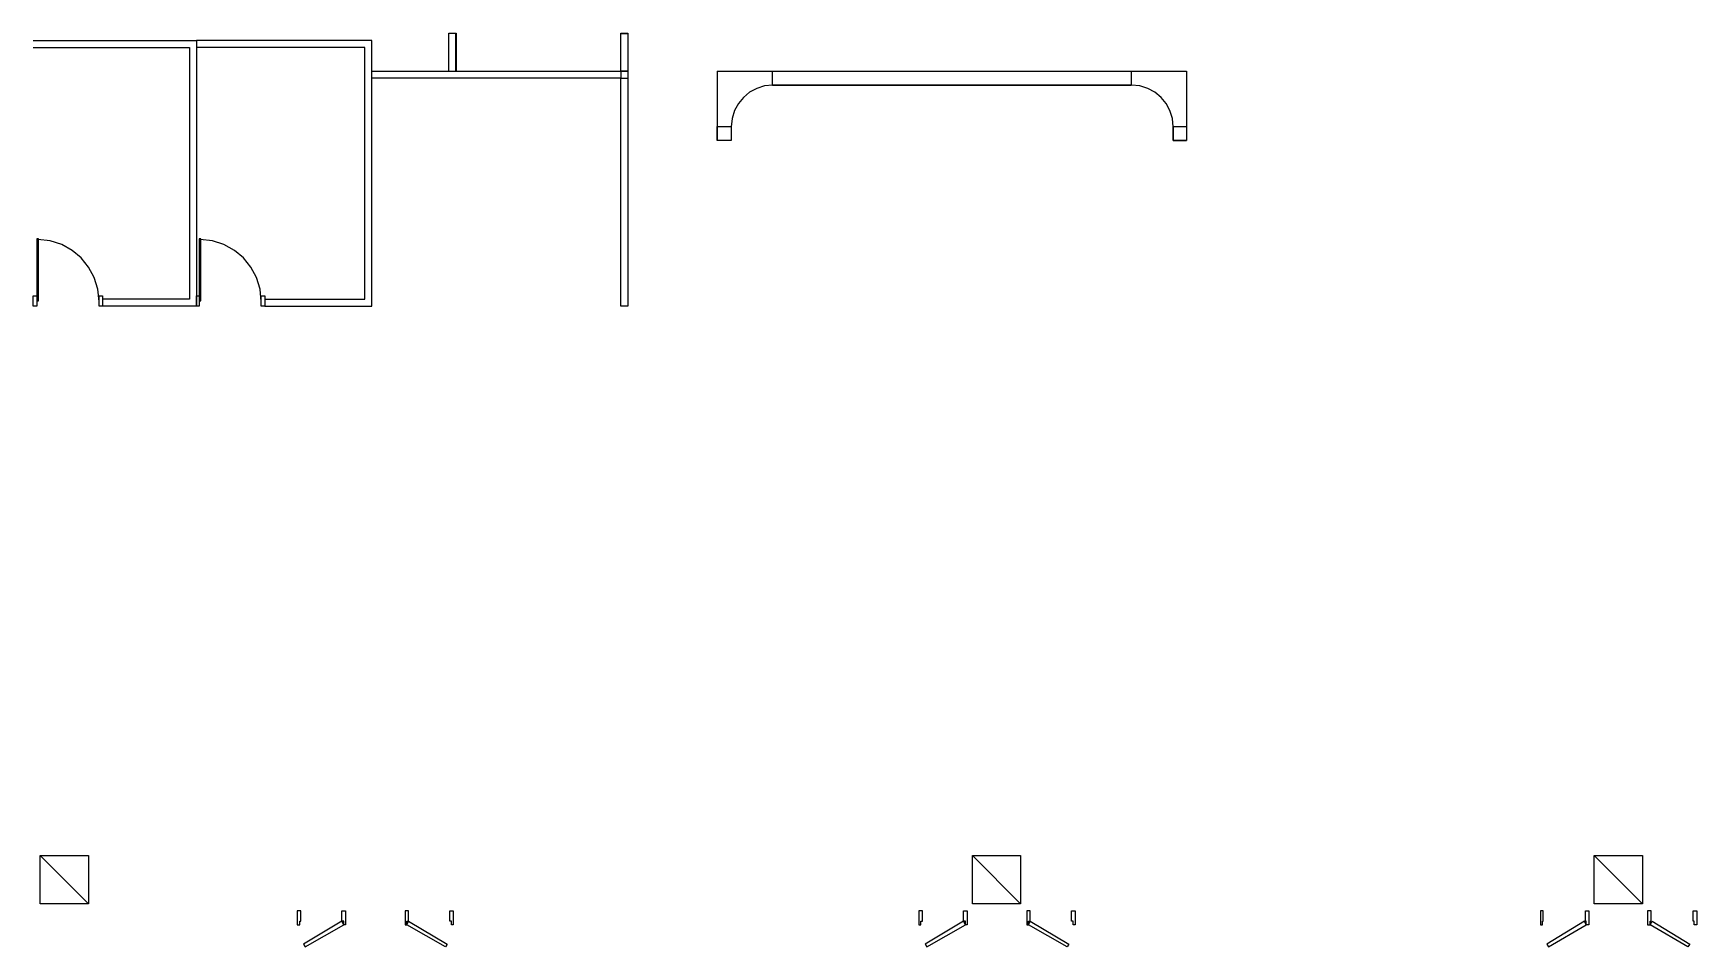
# Model space of a CAD drawing. Header units: millimetres. Extents: x -1062 to 473405, y -148599 to 38948.
# Drawn here: x -465 to 23614, y -148599 to -135375 of the extents above; entities that cross this region are included whole.
import ezdxf

# ---------------------------------------------------------------- set-up
doc = ezdxf.new("R2010")
doc.units = ezdxf.units.MM
for name, color, linetype in [('COLUMN', 1, 'Continuous'), ('DOOR', 3, 'Continuous'), ('WALL', 7, 'Continuous'), ('WINDOW', 4, 'Continuous')]:
    doc.layers.add(name, color=color, linetype=linetype)

msp = doc.modelspace()

# ---------------------------------------------------------------- linework, layer by layer
at = {"layer": 'COLUMN'}
for p, q in [((334.3, -147976.3), (-363.9, -147277.7)), ((-363.9, -147277.7), (334.3, -147277.7)), ((-363.9, -147976.3), (-363.9, -147277.7)), ((334.3, -147277.7), (334.3, -147976.3)), ((13827.2, -147976.3), (13129, -147277.7)), ((13129, -147277.7), (13827.2, -147277.7)), ((13129, -147976.3), (13129, -147277.7)), ((13827.2, -147277.7), (13827.2, -147976.3)), ((22826.7, -147976.3), (22128.5, -147277.7)), ((22128.5, -147277.7), (22826.7, -147277.7)), ((22128.5, -147976.3), (22128.5, -147277.7)), ((22826.7, -147277.7), (22826.7, -147976.3)), ((334.3, -147976.3), (-363.9, -147976.3)), ((13827.2, -147976.3), (13129, -147976.3)), ((22826.7, -147976.3), (22128.5, -147976.3))]:
    msp.add_line(p, q, dxfattribs=at)
at = {"layer": 'DOOR'}
for p, q in [((-389.3, -138348.7), (-414.7, -138348.7)), ((-414.7, -138348.7), (-414.7, -139250.5)), ((-219.6, -138381.3), (-398.4, -138361.4)), ((-389.3, -139250.5), (-389.3, -138348.7)), ((-53.3, -138434.6), (-219.6, -138381.3)), ((97.1, -138517.7), (-53.3, -138434.6)), ((1959, -138348.7), (1933.6, -138348.7)), ((1933.6, -138348.7), (1933.6, -139250.5)), ((2128.6, -138381.3), (1949.8, -138361.4)), ((1959, -139250.5), (1959, -138348.7)), ((2295, -138434.6), (2128.6, -138381.3)), ((2445.3, -138517.7), (2295, -138434.6)), ((228, -138627.1), (97.1, -138517.7)), ((335.8, -138759.3), (228, -138627.1)), ((2576.2, -138627.1), (2445.3, -138517.7)), ((2684.1, -138759.3), (2576.2, -138627.1)), ((417.3, -138910.7), (335.8, -138759.3)), ((468.7, -139077.7), (417.3, -138910.7)), ((2765.5, -138910.7), (2684.1, -138759.3)), ((2816.9, -139077.7), (2765.5, -138910.7)), ((-465.4, -139326.7), (-465.4, -139174.3)), ((-465.4, -139174.3), (-414.7, -139174.3)), ((-414.7, -139174.3), (-414.7, -139326.7)), ((486.6, -139256.8), (468.7, -139077.7)), ((486.6, -139326.7), (486.6, -139174.3)), ((486.6, -139174.3), (537.3, -139174.3)), ((537.3, -139174.3), (537.3, -139326.7)), ((1895.5, -139326.7), (1895.5, -139174.3)), ((1895.5, -139174.3), (1933.6, -139174.3)), ((1933.6, -139174.3), (1933.6, -139326.7)), ((2834.8, -139256.8), (2816.9, -139077.7)), ((2834.8, -139326.7), (2834.8, -139174.3)), ((2834.8, -139174.3), (2885.6, -139174.3)), ((2885.6, -139174.3), (2885.6, -139326.7)), ((-414.7, -139326.7), (-465.4, -139326.7)), ((-414.7, -139250.5), (-389.3, -139250.5)), ((537.3, -139326.7), (486.6, -139326.7)), ((1933.6, -139326.7), (1895.5, -139326.7)), ((1933.6, -139250.5), (1959, -139250.5)), ((2885.6, -139326.7), (2834.8, -139326.7))]:
    msp.add_line(p, q, dxfattribs=at)
at = {"layer": 'WALL'}
for p, q in [((5551.2, -135922.7), (5551.2, -135376.6)), ((5652.7, -135376.6), (5551.2, -135376.6)), ((5652.7, -135922.7), (5652.7, -135376.6)), ((8039, -135922.7), (8039, -135376.6)), ((8039, -135376.6), (8140.6, -135376.6)), ((8140.6, -135376.6), (8140.6, -135922.7)), ((4434.2, -135922.7), (8140.6, -135922.7)), ((8039, -136024.3), (4434.2, -136024.3)), ((8039, -139326.7), (8039, -136024.3)), ((8140.6, -135922.7), (8140.6, -139326.7)), ((9435.3, -135922.7), (16226.2, -135922.7)), ((9435.3, -135922.7), (9435.3, -136926.1)), ((16226.2, -135922.7), (16226.2, -136926.1)), ((9904.2, -136229), (9815, -136302.7)), ((10006.6, -136173.4), (9904.2, -136229)), ((10119.8, -136138.2), (10006.6, -136173.4)), ((10241.3, -136125.9), (10119.8, -136138.2)), ((10235, -136125.9), (15426.5, -136125.9)), ((15554.4, -136138.2), (15432.9, -136125.9)), ((15667.5, -136173.4), (15554.4, -136138.2)), ((15770, -136229), (15667.5, -136173.4)), ((15859.2, -136302.7), (15770, -136229)), ((9685.8, -136494.4), (9650.6, -136607.7)), ((9741.4, -136391.9), (9685.8, -136494.4)), ((9815, -136302.7), (9741.4, -136391.9)), ((15932.8, -136391.9), (15859.2, -136302.7)), ((15988.4, -136494.4), (15932.8, -136391.9)), ((16023.5, -136607.7), (15988.4, -136494.4)), ((9650.6, -136607.7), (9638.4, -136729.3)), ((9638.4, -136722.9), (9638.4, -136926.1)), ((16035.8, -136729.3), (16023.5, -136607.7)), ((16035.8, -136722.9), (16035.8, -136926.1)), ((9638.4, -136926.1), (9435.3, -136926.1)), ((16035.8, -136926.1), (16226.2, -136926.1)), ((8140.6, -139326.7), (8039, -139326.7))]:
    msp.add_line(p, q, dxfattribs=at)
for points in [[(5655, -135375), (5655, -135922.7), (8039, -135922.7), (8039, -136024.3), (4434.2, -136024.3), (4434.2, -135922.7), (5550, -135922.7), (5550, -135375), (5655, -135375)], [(8140, -135375), (8140, -135376.6), (8140.6, -135376.6), (8140.6, -135922.7), (8140, -135922.7), (8140, -135925), (8040, -135925), (8040, -135922.7), (8039, -135922.7), (8039, -135376.6), (8040, -135376.6), (8040, -135375), (8140, -135375)], [(8140.6, -136024.3), (8140.6, -139326.7), (8039, -139326.7), (8039, -136024.3), (8140.6, -136024.3)], [(15426.5, -135922.7), (15426.5, -136125.9), (10235, -136125.9), (10235, -135922.7), (15426.5, -135922.7)], [(9638.4, -136722.9), (9638.4, -136926.1), (9435.3, -136926.1), (9435.3, -136722.9), (9638.4, -136722.9)], [(16226.2, -136722.9), (16226.2, -136926.1), (16035.8, -136926.1), (16035.8, -136722.9), (16226.2, -136722.9)]]:
    msp.add_lwpolyline(points, close=True, dxfattribs=at)
at = {"layer": 'WINDOW'}
for p, q in [((-465.4, -135478.2), (1895.5, -135478.2)), ((1895.5, -135478.2), (1895.5, -139326.7)), ((4434.2, -135478.2), (1895.5, -135478.2)), ((4434.2, -139326.7), (4434.2, -135478.2)), ((-465.4, -135579.8), (1794, -135579.8)), ((1794, -135579.8), (1794, -139225.1)), ((4332.6, -135579.8), (1895.5, -135579.8)), ((4332.6, -139225.1), (4332.6, -135579.8)), ((1794, -139225.1), (537.3, -139225.1)), ((537.3, -139225.1), (537.3, -139326.7)), ((1895.5, -139326.7), (537.3, -139326.7)), ((2885.6, -139225.1), (4332.6, -139225.1)), ((2885.6, -139225.1), (2885.6, -139326.7)), ((2885.6, -139326.7), (4434.2, -139326.7)), ((3406, -148077.9), (3355.2, -148077.9)), ((3355.2, -148077.9), (3355.2, -148281.1)), ((3406, -148230.3), (3406, -148077.9)), ((4002.6, -148230.3), (4002.6, -148077.9)), ((4002.6, -148077.9), (4053.4, -148077.9)), ((4053.4, -148077.9), (4053.4, -148281.1)), ((4967.3, -148077.9), (4916.5, -148077.9)), ((4916.5, -148077.9), (4916.5, -148281.1)), ((4967.3, -148230.3), (4967.3, -148077.9)), ((5563.9, -148230.3), (5563.9, -148077.9)), ((5563.9, -148077.9), (5614.6, -148077.9)), ((5614.6, -148077.9), (5614.6, -148281.1)), ((12405.5, -148077.9), (12354.7, -148077.9)), ((12354.7, -148077.9), (12354.7, -148281.1)), ((12405.5, -148230.3), (12405.5, -148077.9)), ((13002.1, -148230.3), (13002.1, -148077.9)), ((13002.1, -148077.9), (13052.9, -148077.9)), ((13052.9, -148077.9), (13052.9, -148281.1)), ((13966.8, -148077.9), (13916, -148077.9)), ((13916, -148077.9), (13916, -148281.1)), ((13966.8, -148230.3), (13966.8, -148077.9)), ((14563.4, -148230.3), (14563.4, -148077.9)), ((14563.4, -148077.9), (14614.1, -148077.9)), ((14614.1, -148077.9), (14614.1, -148281.1)), ((21392.3, -148077.9), (21354.2, -148077.9)), ((21354.2, -148077.9), (21354.2, -148281.1)), ((21392.3, -148230.3), (21392.3, -148077.9)), ((22001.6, -148230.3), (22001.6, -148077.9)), ((22001.6, -148077.9), (22052.4, -148077.9)), ((22052.4, -148077.9), (22052.4, -148281.1)), ((22953.6, -148077.9), (22902.8, -148077.9)), ((22902.8, -148077.9), (22902.8, -148281.1)), ((22953.6, -148230.3), (22953.6, -148077.9)), ((23562.9, -148230.3), (23562.9, -148077.9)), ((23562.9, -148077.9), (23613.6, -148077.9)), ((23613.6, -148077.9), (23613.6, -148281.1)), ((3355.2, -148281.1), (3393.3, -148281.1)), ((3393.3, -148281.1), (3393.3, -148230.3)), ((3393.3, -148230.3), (3406, -148230.3)), ((4002.6, -148230.3), (3444.1, -148560.5)), ((3469.5, -148598.6), (4028, -148281.1)), ((4028, -148230.3), (4002.6, -148230.3)), ((4028, -148281.1), (4002.6, -148230.3)), ((4028, -148281.1), (4028, -148230.3)), ((4053.4, -148281.1), (4028, -148281.1)), ((4916.5, -148281.1), (4941.9, -148281.1)), ((4941.9, -148281.1), (4941.9, -148230.3)), ((4941.9, -148230.3), (4967.3, -148230.3)), ((4941.9, -148281.1), (4967.3, -148230.3)), ((5500.4, -148598.6), (4941.9, -148281.1)), ((4967.3, -148230.3), (5525.8, -148560.5)), ((5589.2, -148230.3), (5563.9, -148230.3)), ((5589.2, -148281.1), (5589.2, -148230.3)), ((5614.6, -148281.1), (5589.2, -148281.1)), ((12354.7, -148281.1), (12380.1, -148281.1)), ((12380.1, -148281.1), (12380.1, -148230.3)), ((12380.1, -148230.3), (12405.5, -148230.3)), ((13002.1, -148230.3), (12443.6, -148560.5)), ((12469, -148598.6), (13027.5, -148281.1)), ((13027.5, -148230.3), (13002.1, -148230.3)), ((13027.5, -148281.1), (13002.1, -148230.3)), ((13027.5, -148281.1), (13027.5, -148230.3)), ((13052.9, -148281.1), (13027.5, -148281.1)), ((13916, -148281.1), (13941.4, -148281.1)), ((13941.4, -148281.1), (13941.4, -148230.3)), ((13941.4, -148230.3), (13966.8, -148230.3)), ((13941.4, -148281.1), (13966.8, -148230.3)), ((14499.9, -148598.6), (13941.4, -148281.1)), ((13966.8, -148230.3), (14525.3, -148560.5)), ((14588.7, -148230.3), (14563.4, -148230.3)), ((14588.7, -148281.1), (14588.7, -148230.3)), ((14614.1, -148281.1), (14588.7, -148281.1)), ((21354.2, -148281.1), (21379.6, -148281.1)), ((21379.6, -148281.1), (21379.6, -148230.3)), ((21379.6, -148230.3), (21392.3, -148230.3)), ((21988.9, -148230.3), (21443.1, -148560.5)), ((21468.5, -148598.6), (22014.3, -148281.1)), ((22014.3, -148281.1), (21988.9, -148230.3)), ((22014.3, -148230.3), (22001.6, -148230.3)), ((22014.3, -148281.1), (22014.3, -148230.3)), ((22052.4, -148281.1), (22014.3, -148281.1)), ((22902.8, -148281.1), (22940.9, -148281.1)), ((22940.9, -148281.1), (22940.9, -148230.3)), ((22940.9, -148230.3), (22953.6, -148230.3)), ((22940.9, -148281.1), (22966.3, -148230.3)), ((23486.7, -148598.6), (22940.9, -148281.1)), ((22966.3, -148230.3), (23512.1, -148560.5)), ((23575.6, -148230.3), (23562.9, -148230.3)), ((23575.6, -148281.1), (23575.6, -148230.3)), ((23613.6, -148281.1), (23575.6, -148281.1)), ((3444.1, -148560.5), (3469.5, -148598.6)), ((5525.8, -148560.5), (5500.4, -148598.6)), ((12443.6, -148560.5), (12469, -148598.6)), ((14525.3, -148560.5), (14499.9, -148598.6)), ((21443.1, -148560.5), (21468.5, -148598.6)), ((23512.1, -148560.5), (23486.7, -148598.6))]:
    msp.add_line(p, q, dxfattribs=at)

doc.saveas('drawing.dxf')
